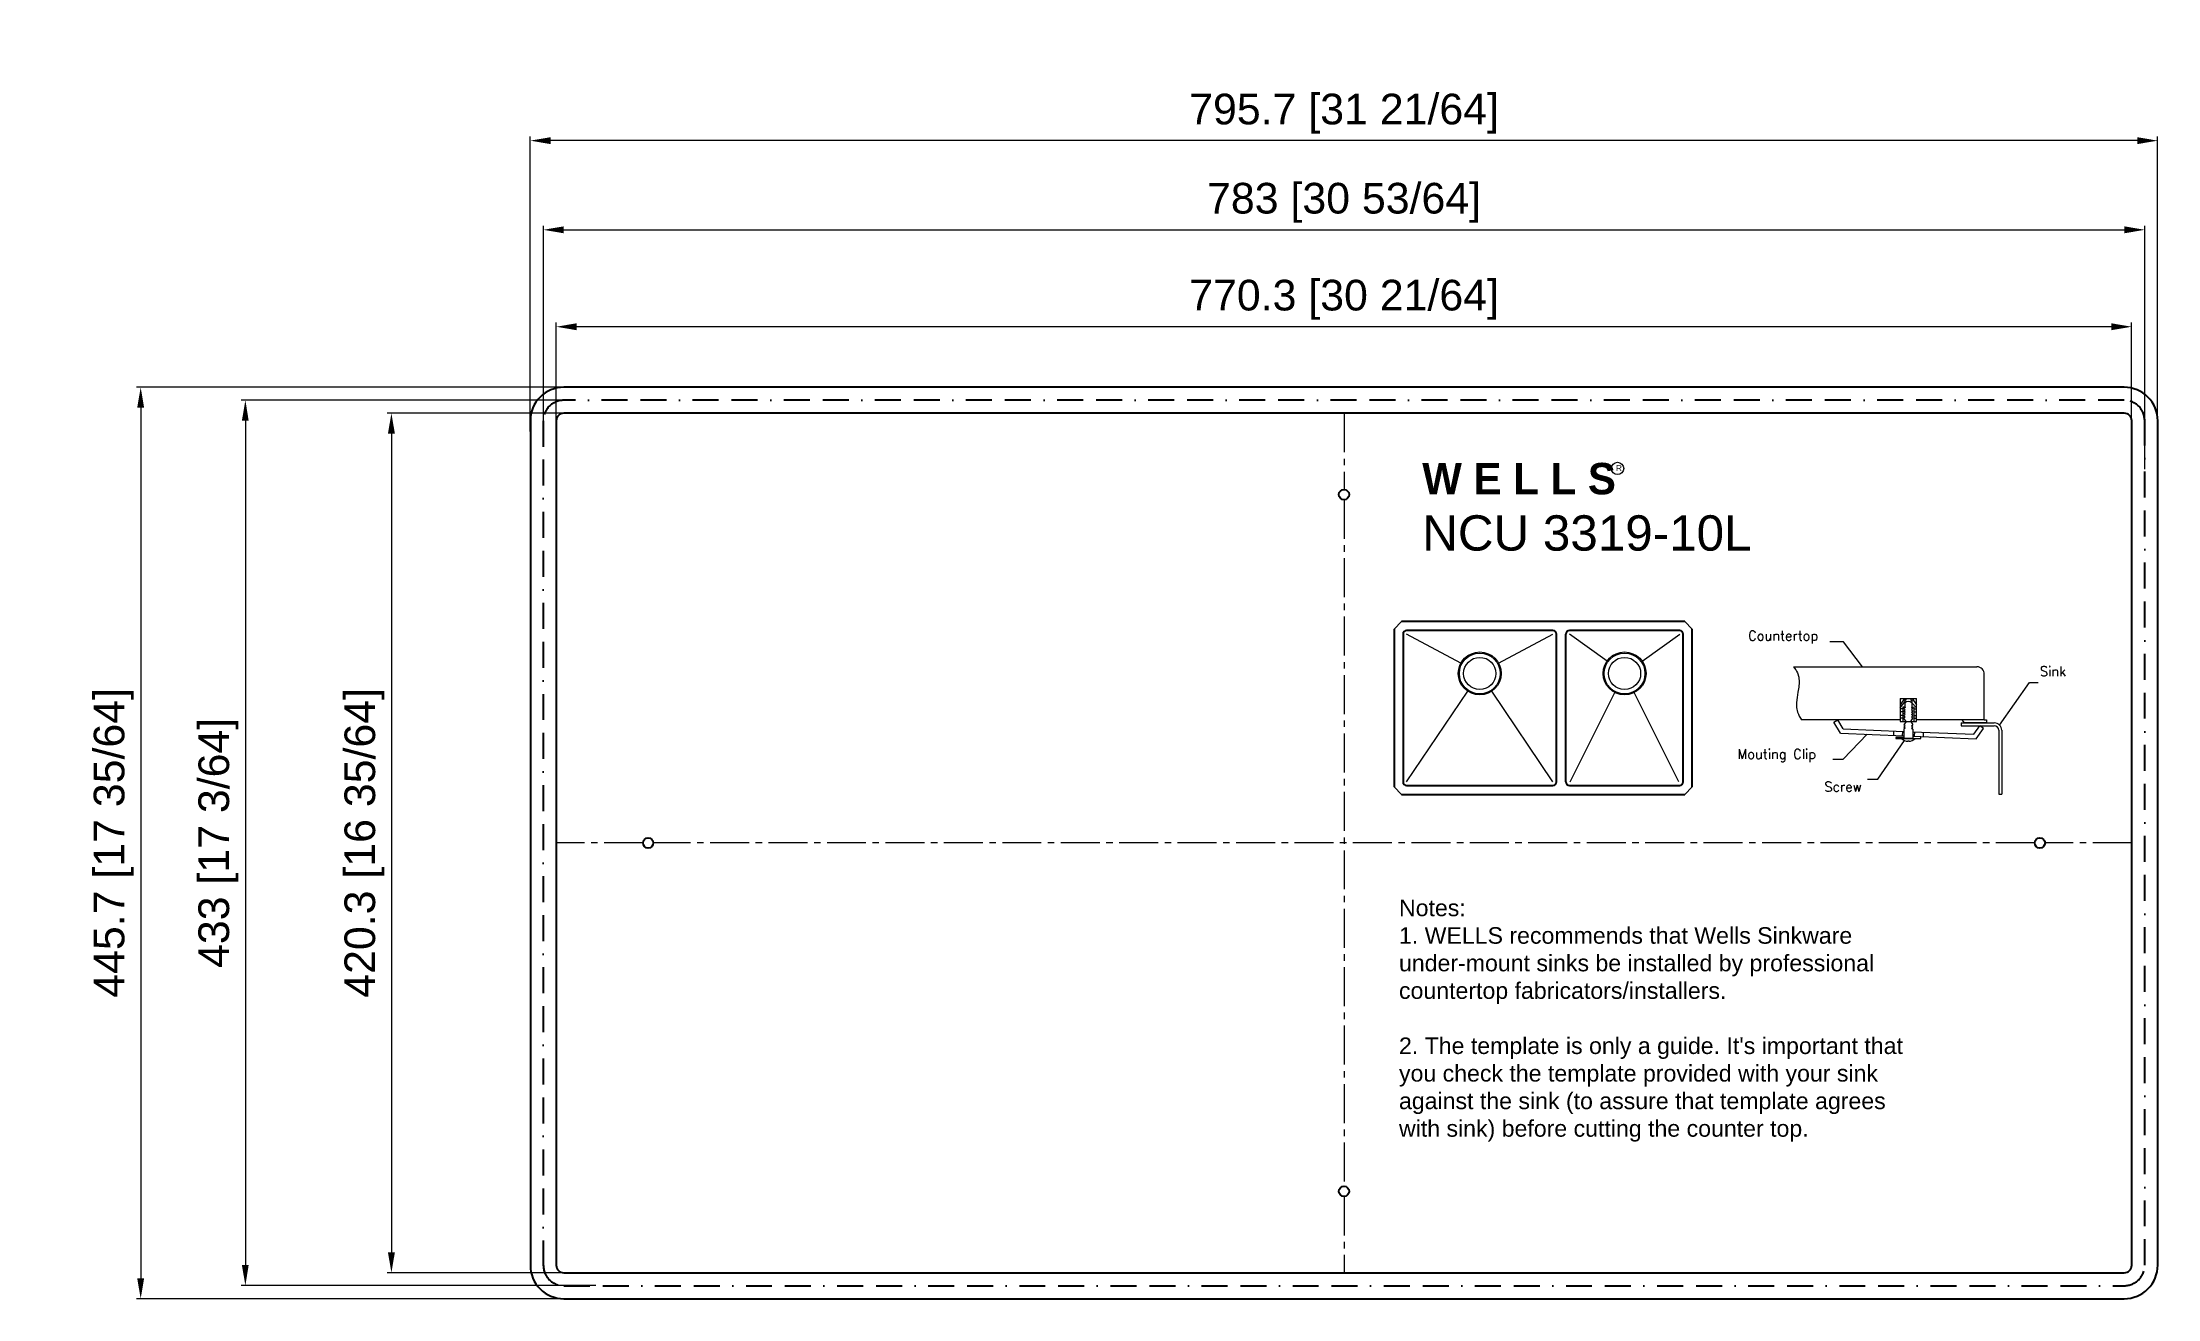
# Model space of a CAD drawing. Header units: millimetres. Extents: x 87492 to 88526, y 6485 to 7099.
import ezdxf

# ---------------------------------------------------------------- set-up
doc = ezdxf.new("R2010")
doc.units = ezdxf.units.MM
doc.linetypes.add('BORDERX2', pattern=[88.9, 25.4, -12.7, 25.4, -12.7, 0, -12.7])
doc.linetypes.add('CENTER2', pattern=[28.575, 19.05, -3.175, 3.175, -3.175])
doc.layers.add('CONT', color=7, linetype='Continuous')
doc.styles.add('Arial', font='arial.ttf')
doc.styles.get("Standard").update_dxf_attribs({"font": 'txt', "bigfont": 'gbcbig.shx'})
doc.styles.add('宋体', font='SimSun.ttf')
doc.dimstyles.new('7尺寸(172-200)', dxfattribs={"dimtxt": 30, "dimasz": 29, "dimexe": 1.8, "dimexo": 1, "dimgap": 3.5, "dimtad": 1, "dimdec": 1, "dimzin": 9, "dimdsep": 46, "dimtxsty": '宋体', "dimcen": 5, "dimclrd": 1, "dimclre": 1, "dimclrt": 3, "dimadec": 1, "dimazin": 0, "dimtfac": 1, "dimtdec": 1, "dimtofl": 0, "dimtmove": 0, "dimatfit": 3, "dimfxl": 1, "dimlwd": 18, "dimlwe": 18, "dimarcsym": 0})

# ---------------------------------------------------------------- blocks, each defined once
blk = doc.blocks.new('*D1')
at = {"color": 1, "lineweight": 9, "transparency": 16777216}
for p, q in [((87736.6, 6908.5), (87736.6, 7009.4)), ((87746.6, 7007.4), (88509.6, 7007.4)), ((88519.6, 6890.3), (88519.6, 7009.4))]:
    blk.add_line(p, q, dxfattribs=at)
at = {"color": 1, "transparency": 16777216}
for points in [[(87746.6, 7009.1), (87746.6, 7005.7), (87736.6, 7007.4)], [(88509.6, 7009.1), (88509.6, 7005.7), (88519.6, 7007.4)]]:
    blk.add_solid(points, dxfattribs=at)
at = {"layer": 'Defpoints', "color": 0, "transparency": 16777216}
for p in [(88519.6, 7007.4), (87736.6, 6907.5), (88519.6, 6889.3)]:
    blk.add_point(p, dxfattribs=at)
at = {"color": 3, "lineweight": 9, "transparency": 16777216, "insert": (88128.1, 7020.6), "char_height": 15, "attachment_point": 5, "style": 'Arial'}
blk.add_mtext('783 [30 53/64]', dxfattribs=at)
blk = doc.blocks.new('*D2')
at = {"color": 1, "lineweight": 9, "transparency": 16777216}
for p, q in [((87742.9, 6908.5), (87742.9, 6962)), ((88513.2, 6895.7), (88513.2, 6962)), ((88503.2, 6960), (87752.9, 6960))]:
    blk.add_line(p, q, dxfattribs=at)
at = {"color": 1, "transparency": 16777216}
for points in [[(87752.9, 6961.7), (87752.9, 6958.3), (87742.9, 6960)], [(88503.2, 6961.7), (88503.2, 6958.3), (88513.2, 6960)]]:
    blk.add_solid(points, dxfattribs=at)
at = {"layer": 'Defpoints', "color": 0, "transparency": 16777216}
for p in [(87742.9, 6960), (87742.9, 6907.5), (88513.2, 6894.7)]:
    blk.add_point(p, dxfattribs=at)
at = {"color": 3, "lineweight": 9, "transparency": 16777216, "insert": (88128.1, 6973.2), "char_height": 15, "attachment_point": 5, "style": 'Arial'}
blk.add_mtext('770.3 [30 21/64]', dxfattribs=at)
blk = doc.blocks.new('*D3')
at = {"color": 1, "lineweight": 9, "transparency": 16777216}
for p, q in [((87730.2, 6908.8), (87730.2, 7053)), ((88515.9, 7051), (87740.2, 7051)), ((88525.9, 6893.2), (88525.9, 7053))]:
    blk.add_line(p, q, dxfattribs=at)
at = {"color": 1, "transparency": 16777216}
for points in [[(87740.2, 7052.7), (87740.2, 7049.3), (87730.2, 7051)], [(88515.9, 7052.7), (88515.9, 7049.3), (88525.9, 7051)]]:
    blk.add_solid(points, dxfattribs=at)
at = {"layer": 'Defpoints', "color": 0, "transparency": 16777216}
for p in [(87730.2, 7051), (87730.2, 6907.8), (88525.9, 6892.2)]:
    blk.add_point(p, dxfattribs=at)
at = {"color": 3, "lineweight": 9, "transparency": 16777216, "insert": (88128.1, 7064.2), "char_height": 15, "attachment_point": 5, "style": 'Arial'}
blk.add_mtext('795.7 [31 21/64]', dxfattribs=at)
blk = doc.blocks.new('*D4')
at = {"color": 1, "lineweight": 9, "transparency": 16777216}
for p, q in [((87749, 6924.1), (87588.9, 6924.1)), ((87590.9, 6914.1), (87590.9, 6501.1)), ((87762.2, 6491.1), (87588.9, 6491.1))]:
    blk.add_line(p, q, dxfattribs=at)
at = {"color": 1, "transparency": 16777216}
for points in [[(87589.2, 6914.1), (87592.5, 6914.1), (87590.9, 6924.1)], [(87589.2, 6501.1), (87592.5, 6501.1), (87590.9, 6491.1)]]:
    blk.add_solid(points, dxfattribs=at)
at = {"layer": 'Defpoints', "color": 0, "transparency": 16777216}
for p in [(87750, 6924.1), (87590.9, 6491.1), (87763.2, 6491.1)]:
    blk.add_point(p, dxfattribs=at)
at = {"color": 3, "lineweight": 9, "transparency": 16777216, "insert": (87577.7, 6707.6), "char_height": 15, "attachment_point": 5, "rotation": 90, "style": 'Arial'}
blk.add_mtext('433 [17 3/64]', dxfattribs=at)
blk = doc.blocks.new('*D5')
at = {"color": 1, "lineweight": 9, "transparency": 16777216}
for p, q in [((87748.8, 6917.7), (87660.3, 6917.7)), ((87662.3, 6907.7), (87662.3, 6507.4)), ((87777.2, 6497.4), (87660.3, 6497.4))]:
    blk.add_line(p, q, dxfattribs=at)
at = {"color": 1, "transparency": 16777216}
for points in [[(87660.6, 6907.7), (87664, 6907.7), (87662.3, 6917.7)], [(87660.6, 6507.4), (87664, 6507.4), (87662.3, 6497.4)]]:
    blk.add_solid(points, dxfattribs=at)
at = {"layer": 'Defpoints', "color": 0, "transparency": 16777216}
for p in [(87749.8, 6917.7), (87662.3, 6497.4), (87778.2, 6497.4)]:
    blk.add_point(p, dxfattribs=at)
at = {"color": 3, "lineweight": 9, "transparency": 16777216, "insert": (87649.1, 6707.6), "char_height": 15, "attachment_point": 5, "rotation": 90, "style": 'Arial'}
blk.add_mtext('420.3 [16 35/64]', dxfattribs=at)
blk = doc.blocks.new('*D6')
at = {"color": 1, "lineweight": 9, "transparency": 16777216}
for p, q in [((87749.2, 6930.4), (87537.7, 6930.4)), ((87539.7, 6920.4), (87539.7, 6494.7)), ((87761.5, 6484.7), (87537.7, 6484.7))]:
    blk.add_line(p, q, dxfattribs=at)
at = {"color": 1, "transparency": 16777216}
for points in [[(87538, 6920.4), (87541.4, 6920.4), (87539.7, 6930.4)], [(87538, 6494.7), (87541.4, 6494.7), (87539.7, 6484.7)]]:
    blk.add_solid(points, dxfattribs=at)
at = {"layer": 'Defpoints', "color": 0, "transparency": 16777216}
for p in [(87750.2, 6930.4), (87539.7, 6484.7), (87762.5, 6484.7)]:
    blk.add_point(p, dxfattribs=at)
at = {"color": 3, "lineweight": 9, "transparency": 16777216, "insert": (87526.5, 6707.6), "char_height": 15, "attachment_point": 5, "rotation": 90, "style": 'Arial'}
blk.add_mtext('445.7 [17 35/64]', dxfattribs=at)
blk = doc.blocks.new('A$C60C679B4')
at = {"lineweight": 9}
for p, q in [((-10.15, 4.22), (-8.67, 5.1)), ((12.88, 0.85), (12.81, -0.87)), ((16.32, 0.71), (16.25, -1.01)), ((20.9, 0.52), (20.83, -1.2)), ((24.34, 0.37), (24.27, -1.35)), ((47.57, 1.8), (46.18, 2.8)), ((18.58, -2.87), (18.34, -3.14)), ((18.58, -2.87), (18.76, -3.14))]:
    blk.add_line(p, q, dxfattribs=at)
at = {"layer": 'CONT', "lineweight": 9}
for p, q in [((-6.48, 35.27), (-11.77, 35.27)), ((0.89, 25.59), (-6.48, 35.27)), ((-25.71, 25.59), (45.02, 25.59)), ((47.88, 5.11), (47.88, 22.73)), ((53.75, 3.13), (65.28, 19.56)), ((65.28, 19.56), (68.67, 19.56)), ((15.43, 13.32), (21.72, 13.32)), ((17.04, 13.32), (15.43, 10.95)), ((15.43, 13.32), (15.43, 4.51)), ((15.43, 9.81), (17.18, 12.03)), ((16.49, 9.43), (15.43, 9.43)), ((16.49, 8.2), (15.43, 8.2)), ((17.32, 10.1), (16.49, 10.09)), ((16.49, 10.09), (16.49, 4.51)), ((17.34, 9.92), (16.86, 9.46)), ((17.34, 9), (16.86, 9.46)), ((17.34, 9), (16.86, 8.54)), ((17.34, 8.08), (16.86, 8.54)), ((17.6, 12.7), (17.19, 12.7)), ((17.6, 13.32), (17.6, 12.7)), ((19.55, 13.32), (19.55, 12.7)), ((19.55, 12.7), (19.96, 12.7)), ((19.81, 9.92), (20.29, 9.46)), ((19.81, 9), (20.29, 9.46)), ((19.81, 9), (20.29, 8.54)), ((19.81, 8.08), (20.29, 8.54)), ((19.83, 10.1), (20.66, 10.09)), ((21.72, 9.81), (19.96, 11.69)), ((20.11, 13.32), (21.72, 10.95)), ((20.66, 10.09), (20.66, 4.51)), ((20.66, 9.43), (21.72, 9.43)), ((20.66, 8.2), (21.72, 8.2)), ((21.72, 4.51), (21.72, 13.32)), ((15.45, 5.11), (-22.6, 5.11)), ((-7.63, -0.01), (-10.15, 4.22)), ((-6.63, 1.67), (-8.67, 5.1)), ((-6.63, 1.67), (16.85, 0.69)), ((16.49, 6.77), (15.43, 6.77)), ((16.49, 5.78), (15.43, 5.78)), ((15.43, 4.51), (21.72, 4.51)), ((17.33, 6.24), (16.85, 5.78)), ((17.68, 4.51), (16.85, 5.78)), ((17.68, 4.51), (16.85, 3.24)), ((17.33, 2.78), (16.85, 3.24)), ((17.34, 1.86), (16.85, 1.52)), ((16.85, 1.52), (16.85, -1.88)), ((17.34, 8.08), (16.86, 7.62)), ((17.34, 7.16), (16.86, 7.62)), ((17.34, 7.16), (16.86, 6.69)), ((17.34, 6.23), (16.86, 6.69)), ((17.34, 2.79), (16.86, 2.33)), ((17.34, 1.86), (16.86, 2.33)), ((19.47, 4.51), (20.3, 5.78)), ((19.47, 4.51), (20.3, 3.24)), ((19.81, 8.08), (20.29, 7.62)), ((19.81, 7.16), (20.29, 7.62)), ((19.81, 7.16), (20.29, 6.69)), ((19.81, 6.23), (20.29, 6.69)), ((19.81, 2.79), (20.29, 2.33)), ((19.81, 1.86), (20.29, 2.33)), ((19.81, 1.86), (20.31, 1.52)), ((19.82, 6.24), (20.3, 5.78)), ((19.82, 2.78), (20.3, 3.24)), ((20.31, 1.52), (20.31, -1.88)), ((20.31, 0.54), (43.85, -0.45)), ((20.66, 6.77), (21.72, 6.77)), ((20.66, 5.78), (21.72, 5.78)), ((47.88, 5.11), (21.72, 5.11)), ((38.94, 3.97), (51.72, 3.97)), ((38.94, 3.97), (38.94, 2.82)), ((38.94, 2.82), (51.72, 2.82)), ((40.18, 3.97), (39.39, 5.11)), ((48.79, 3.97), (40.18, 3.97)), ((43.85, -0.45), (46.18, 2.8)), ((44.71, -2.21), (47.57, 1.8)), ((47.88, 5.11), (48.79, 5.11)), ((48.79, 5.11), (48.79, 3.97)), ((53.45, 1.1), (53.45, -23.53)), ((54.59, 1.1), (54.59, -23.53)), ((-7.63, -0.01), (16.85, -1.04)), ((-6.62, -10.01), (2.62, -0.44)), ((6.81, -17.79), (17.03, -2.82)), ((16.85, -1.63), (13.71, -1.63)), ((13.71, -1.63), (13.71, -2.04)), ((13.71, -2.04), (23.41, -2.04)), ((16.85, -1.88), (20.31, -1.88)), ((20.31, -1.18), (44.71, -2.21)), ((23.41, -2.04), (23.44, -1.31)), ((-10.6, -10.01), (-6.62, -10.01)), ((2.82, -17.79), (6.81, -17.79)), ((53.45, -23.53), (54.59, -23.53))]:
    blk.add_line(p, q, dxfattribs=at)
for centre, radius, start, end in [((45.02, 22.73), 2.87, 0, 90), ((18.58, 10), 2.19, 50.67704, 129.32296), ((51.72, 1.1), 2.87, 0, 90), ((51.72, 1.1), 1.72, 0, 90), ((18.56, 0.54), 3.69, 224.46619, 266.57414), ((18.56, 0.54), 3.69, 273.04388, 315.53381)]:
    blk.add_arc(centre, radius, start, end, dxfattribs=at)
for points, knots in [([(-25.71, 25.59), (-25.16, 24.84), (-21.54, 19.93), (-26.55, 11.45), (-23.22, 6.09), (-22.6, 5.11)], [0, 0, 0, 0, 2.746601, 17.90287, 21.301373, 21.301373, 21.301373, 21.301373]), ([(17.19, 12.7), (17.18, 12.12), (17.17, 11.19), (17.3, 10.27), (17.34, 9.92)], [0.304732, 0.304732, 0.304732, 0.304732, 3.312565, 5.150382, 5.150382, 5.150382, 5.150382]), ([(19.96, 12.7), (19.97, 12.12), (19.98, 11.19), (19.86, 10.27), (19.81, 9.92)], [0.304732, 0.304732, 0.304732, 0.304732, 3.312565, 5.150382, 5.150382, 5.150382, 5.150382])]:
    blk.add_open_spline(points, degree=3, knots=knots, dxfattribs=at)
at = {"layer": 'CONT', "lineweight": 9, "char_height": 3.6883, "attachment_point": 1}
for s, width, insert in [('{\\Fsimplex|c0;Countertop}', 14.8643, (-43.25, 39.46)), ('{\\Fsimplex|c0;Sink}', 106.6255, (69.32, 25.71)), ('{\\Fsimplex|c0;Mouting Clip}', 106.6255, (-47.39, -6.23)), ('{\\Fsimplex|c0;Screw}', 106.6255, (-13.83, -18.82))]:
    blk.add_mtext_dynamic_manual_height_columns(s, width=width, gutter_width=1, heights=[0], dxfattribs=dict(at, insert=insert))
blk = doc.blocks.new('A$C2E1F2C84')
at = {"lineweight": 18}
for p, q in [((-228.9, 101.6), (-239.3, 91.2)), ((166.8, 101.6), (177.2, 91.2)), ((-146, 43.3), (-221.8, 84.1)), ((-93.2, 43.3), (-17.3, 84.1)), ((58.3, 46.5), (5.7, 84.1)), ((107.1, 46.5), (159.7, 84.1)), ((-221.8, -122.4), (-136.4, 4.2)), ((-17.3, -122.4), (-102.8, 4.2)), ((6.7, -122.4), (69.2, 2.3)), ((158.7, -122.4), (96.1, 2.3)), ((-228.9, -139.9), (-239.3, -129.5)), ((166.8, -139.9), (177.2, -129.5))]:
    blk.add_line(p, q, dxfattribs=at)
for p, q in [((-17.3, 89.1), (-221.8, 89.1)), ((159.7, 89.1), (5.7, 89.1)), ((-226.8, 84.1), (-226.8, -122.4)), ((-12.3, -122.4), (-12.3, 84.1)), ((0.7, -122.4), (0.7, 84.1)), ((164.7, -122.4), (164.7, 84.1)), ((-221.8, -127.4), (-17.3, -127.4)), ((5.7, -127.4), (159.7, -127.4))]:
    blk.add_line(p, q)
for points in [[(-239.3, 91.2), (-239.3, -129.5)], [(166.8, 101.6), (-228.9, 101.6)], [(177.2, -129.5), (177.2, 91.2)], [(-228.9, -139.9), (166.8, -139.9)]]:
    blk.add_lwpolyline(points)
for centre, radius in [((-119.6, 29.1), 30), ((-119.6, 29.1), 28.5), ((-119.6, 29.1), 22.5), ((82.7, 29.1), 30), ((82.7, 29.1), 28.5), ((82.7, 29.1), 22.5)]:
    blk.add_circle(centre, radius, dxfattribs=at)
for centre, start, end in [((-221.8, 84.1), 90, 180), ((-17.3, 84.1), 0, 90), ((5.7, 84.1), 90, 180), ((159.7, 84.1), 0, 90), ((-221.8, -122.4), 180, 270), ((-17.3, -122.4), 270, 0), ((5.7, -122.4), 180, 270), ((159.7, -122.4), 270, 0)]:
    blk.add_arc(centre, 5, start, end)

msp = doc.modelspace()

# ---------------------------------------------------------------- linework, layer by layer
at = {"color": 4, "linetype": 'CENTER2', "lineweight": 9}
for p, q in [((88128.08, 6917.7), (88128.08, 6880.4)), ((88128.08, 6875.4), (88128.08, 6539.7)), ((87785.33, 6707.55), (87742.93, 6707.55)), ((88465.84, 6707.55), (87790.33, 6707.55)), ((88513.23, 6707.55), (88470.84, 6707.55)), ((88128.08, 6534.7), (88128.08, 6497.4))]:
    msp.add_line(p, q, dxfattribs=at)
for points in [[(88509.58, 6484.7, 0.4142136), (88525.93, 6501.05), (88525.93, 6914.05, 0.4142136), (88509.58, 6930.4), (87746.58, 6930.4, 0.4142136), (87730.23, 6914.05), (87730.23, 6501.05, 0.4142136), (87746.58, 6484.7)], [(88509.58, 6497.4, 0.4142136), (88513.23, 6501.05), (88513.23, 6914.05, 0.4142136), (88509.58, 6917.7), (87746.58, 6917.7, 0.4142136), (87742.93, 6914.05), (87742.93, 6501.05, 0.4142136), (87746.58, 6497.4)]]:
    msp.add_lwpolyline(points, format="xyb", close=True)
at = {"color": 40, "linetype": 'BORDERX2', "ltscale": 0.5, "true_color": 0xf8d731}
msp.add_lwpolyline([(88509.58, 6491.05, 0.4142136), (88519.58, 6501.05), (88519.58, 6914.05, 0.4142136), (88509.58, 6924.05), (87746.58, 6924.05, 0.4142136), (87736.58, 6914.05), (87736.58, 6501.05, 0.4142136), (87746.58, 6491.05)], format="xyb", close=True, dxfattribs=at)
at = {"lineweight": 9}
msp.add_circle((88261.85, 6890.73), 2.98, dxfattribs=at)
for centre in [(88128.08, 6877.9), (87787.83, 6707.55), (88468.34, 6707.55), (88128.08, 6537.2)]:
    msp.add_circle(centre, 2.5)

# ---------------------------------------------------------------- block references
at = {"xscale": 0.35, "yscale": 0.35, "zscale": 0.35}
msp.add_blockref('A$C2E1F2C84', (88236.31, 6780.26), dxfattribs=at)
at = {"lineweight": 9, "xscale": 1.2672, "yscale": 1.2672, "zscale": 1.2672}
msp.add_blockref('A$C60C679B4', (88380.48, 6761.26), dxfattribs=at)

# ---------------------------------------------------------------- texts
at = {"lineweight": 9, "attachment_point": 1}
for s, insert, char_height in [('\\A1;{\\fBahnschrift SemiBold|b0|i0|c0|p34;W E L L S\\P\\fArial CYR|b0|i0|c204|p34;\\H1.125x;NCU 3319-10L}', (88166.32, 6893.4), 15.36), ('\\A1;{\\fArial|b0|i0|c0|p34;R}', (88261.06, 6892.31), 2.88), ("\\A1;{\\fArial|b0|i0|c0|p34;Notes:\\P1. WELLS recommends that Wells Sinkware\\Punder-mount sinks be installed by professional\\Pcountertop fabricators/installers.\\P\\P2. The template is only a guide. It's important that\\Pyou check the template provided with your sink\\Pagainst the sink (to assure that template agrees\\Pwith sink) before cutting the counter top.}", (88154.96, 6679.85), 8.087)]:
    msp.add_mtext_dynamic_manual_height_columns(s, width=327.0043, gutter_width=1, heights=[0], dxfattribs=dict(at, insert=insert, char_height=char_height))

# ---------------------------------------------------------------- dimensions: what is measured, and where the dimension line sits
at = {"lineweight": 9}
for base, p1, p2, picture, middle in [((87730.23, 7050.99), (88525.93, 6892.23), (87730.23, 6907.83), '*D3', (88128.08, 7064.2)), ((88519.58, 7007.39), (87736.58, 6907.55), (88519.58, 6889.25), '*D1', (88128.08, 7020.6)), ((87742.93, 6960.01), (88513.23, 6894.69), (87742.93, 6907.55), '*D2', (88128.08, 6973.22))]:
    dim = msp.add_linear_dim(base=base, p1=p1, p2=p2, dimstyle='7尺寸(172-200)', override={"dimtxt": 15, "dimasz": 10, "dimexe": 2, "dimtxsty": 'Arial', "dimtix": 1, "dimfxl": 40, "dimlwd": 9, "dimlwe": 9, "dimarcsym": 1}, dxfattribs=at)
    dim.commit()
    dim.dimension.update_dxf_attribs({"geometry": picture, "text_midpoint": middle})
for base, p1, p2, picture, middle in [((87539.71, 6484.7), (87750.18, 6930.4), (87762.46, 6484.7), '*D6', (87526.5, 6707.55)), ((87590.86, 6491.05), (87750, 6924.05), (87763.2, 6491.05), '*D4', (87577.65, 6707.55)), ((87662.3, 6497.4), (87749.84, 6917.7), (87778.25, 6497.4), '*D5', (87649.09, 6707.55))]:
    dim = msp.add_linear_dim(base=base, p1=p1, p2=p2, angle=90, dimstyle='7尺寸(172-200)', override={"dimtxt": 15, "dimasz": 10, "dimexe": 2, "dimtxsty": 'Arial', "dimtix": 1, "dimfxl": 40, "dimlwd": 9, "dimlwe": 9, "dimarcsym": 1}, dxfattribs=at)
    dim.commit()
    dim.dimension.update_dxf_attribs({"geometry": picture, "text_midpoint": middle})

doc.saveas('drawing.dxf')
